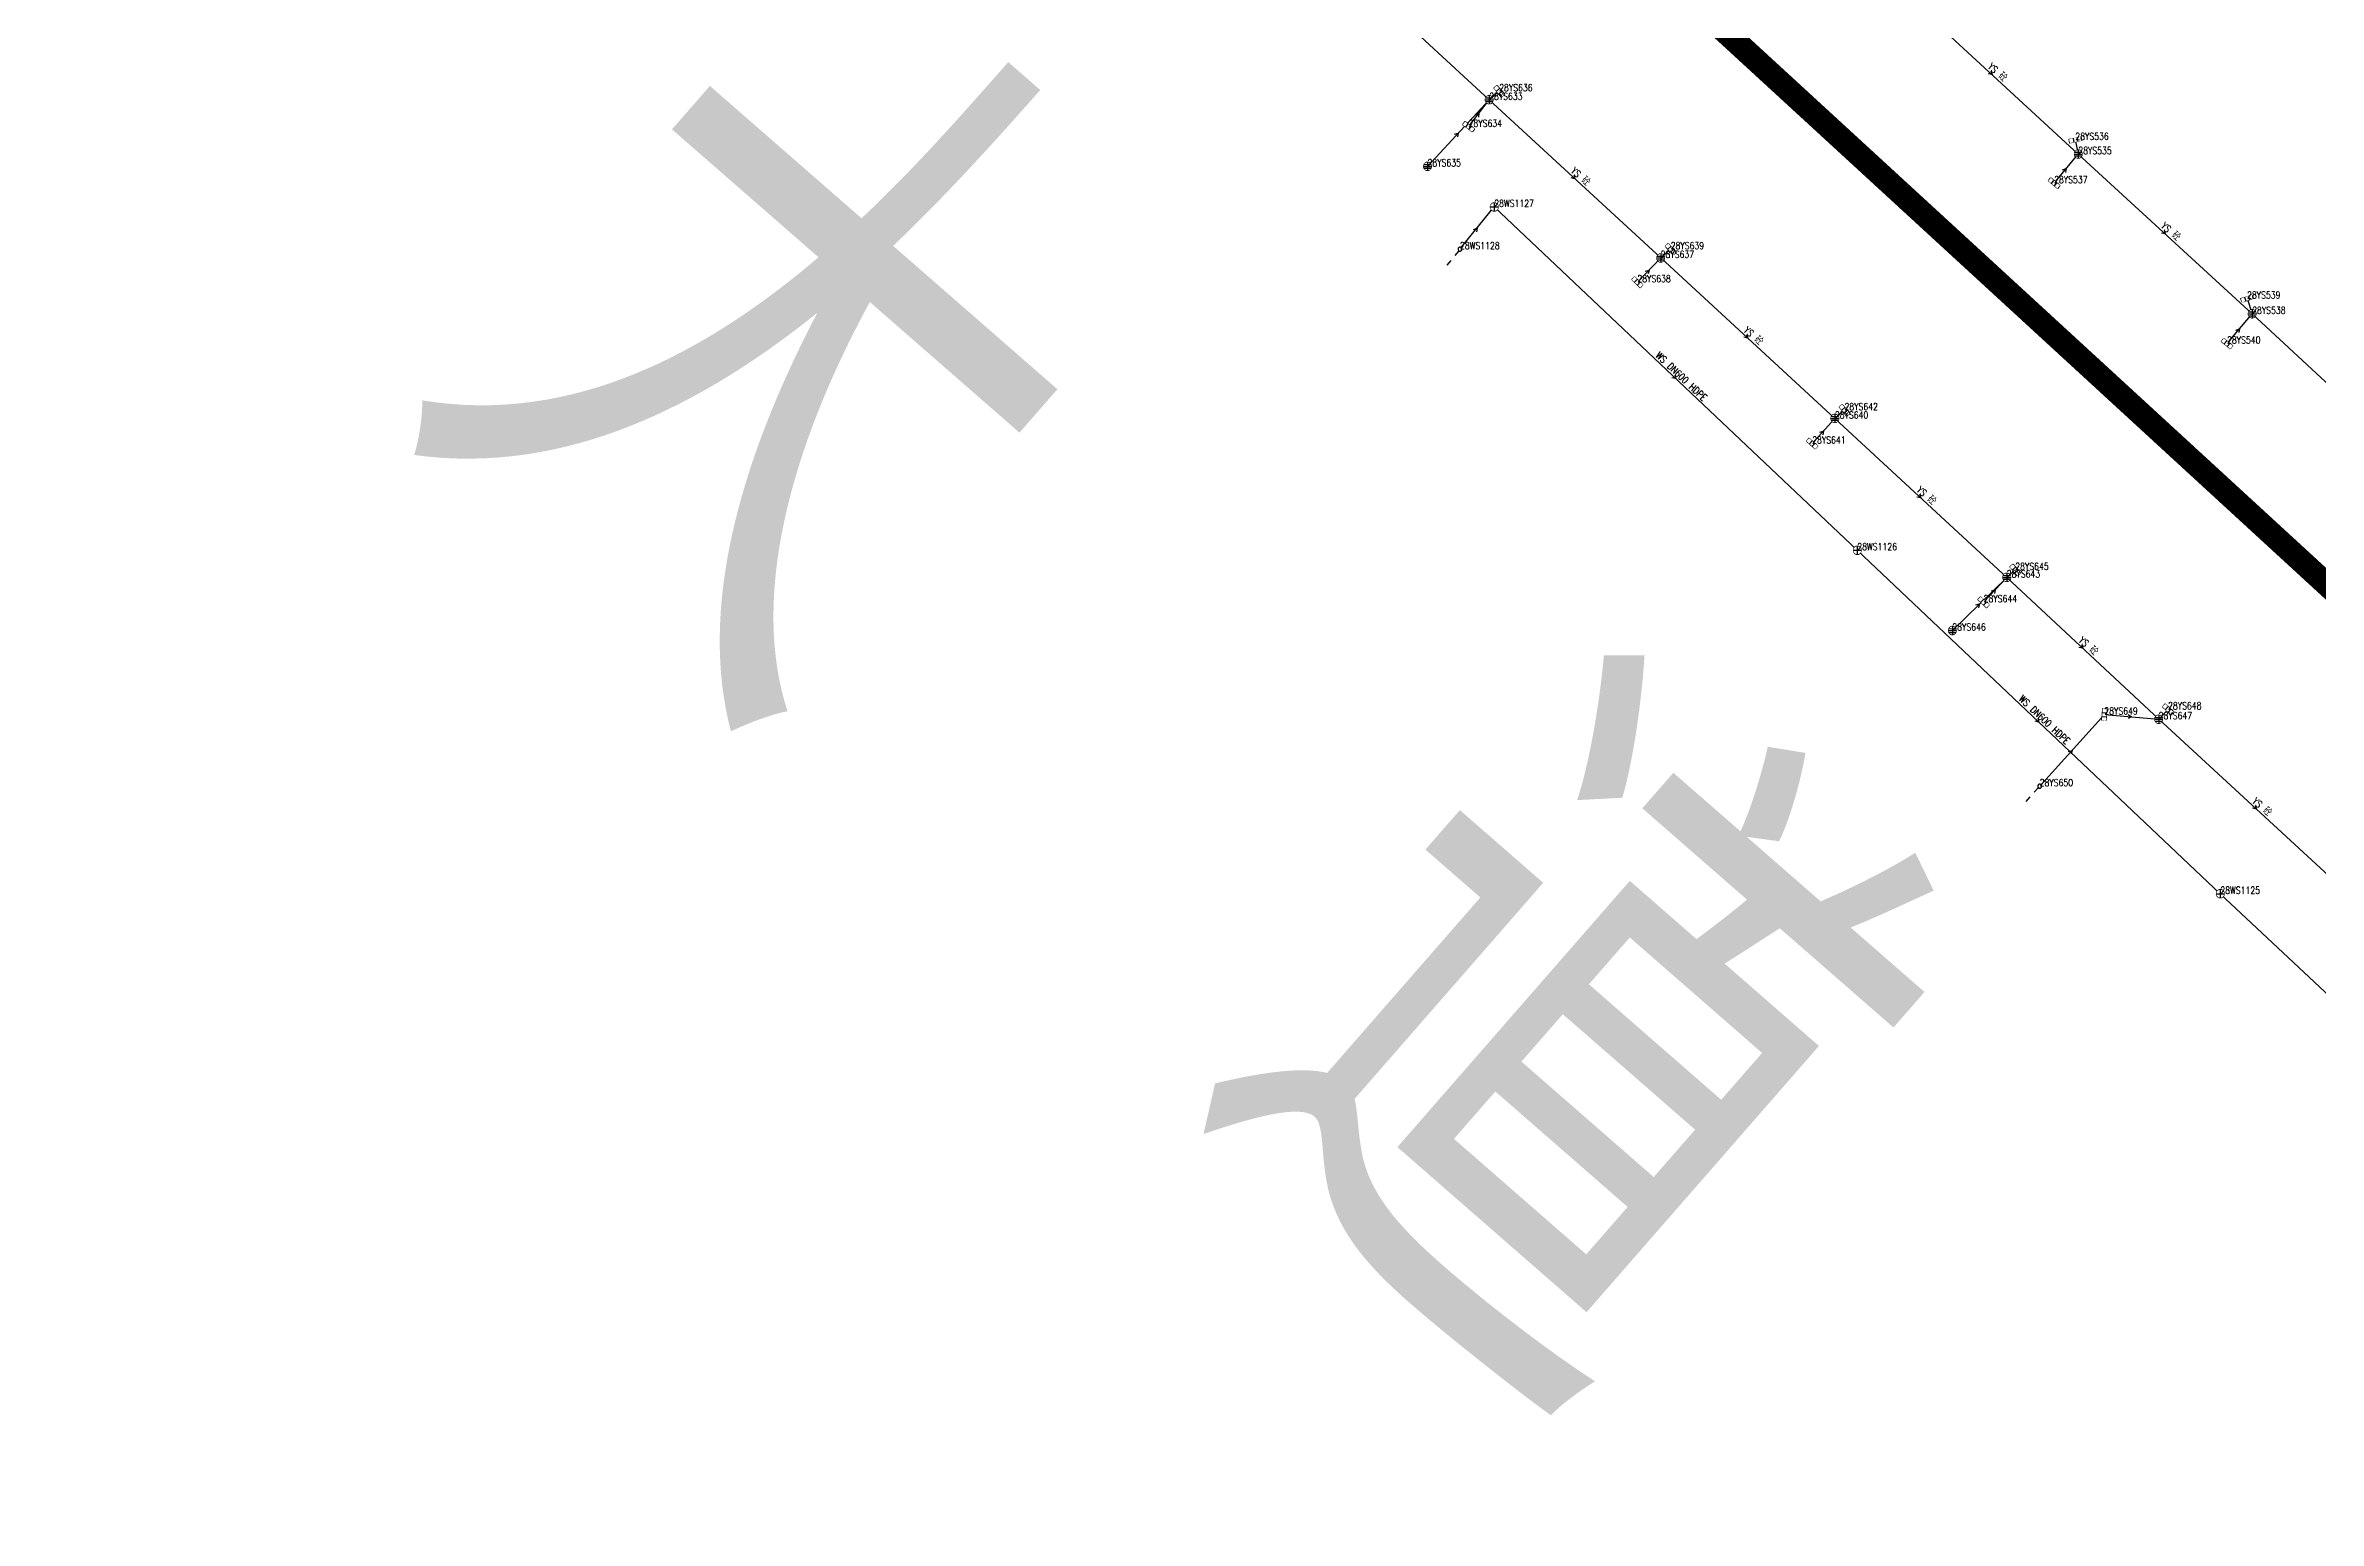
# Model space of a CAD drawing. Extents: x 78813 to 99477, y 2421021 to 2448125.
# Drawn here: x 84166.5 to 84456.4, y 2431791.1 to 2431979.2 of the extents above; entities that cross this region are included whole.
import ezdxf
from ezdxf.enums import TextEntityAlignment as Align

# ---------------------------------------------------------------- set-up
doc = ezdxf.new("R2010")
doc.units = 0
doc.set_wipeout_variables(frame=1)
doc.layers.get('0').update_dxf_attribs({"linetype": 'CONTINUOUS'})
for name, color, linetype in [('DX_WS', 16, 'CONTINUOUS'), ('DX_YS', 42, 'CONTINUOUS'), ('道路', 5, 'CONTINUOUS')]:
    doc.layers.add(name, color=color, linetype=linetype)
for name, color, linetype, true_color in [('WSLINE', 7, 'CONTINUOUS', 0x7f0000), ('YSANNEXE', 7, 'CONTINUOUS', 0xcc9900), ('YSLINE', 7, 'CONTINUOUS', 0xcc9900)]:
    doc.layers.add(name, color=color, linetype=linetype, true_color=true_color)
doc.layers.add('道路名称', color=7, linetype='CONTINUOUS', lineweight=0)
doc.styles.add('CcNameZT', font='txt.SHX', dxfattribs={"width": 0.8, "bigfont": 'HZTXT.SHX'})
doc.styles.get("Standard").update_dxf_attribs({"font": 'txt.shx', "bigfont": 'hztxt.shx'})
doc.styles.add('宋体0.7', font='', dxfattribs={"width": 0.7})
doc.styles.get('宋体0.7').set_extended_font_data('SimSun')

# ---------------------------------------------------------------- blocks, each defined once
blk = doc.blocks.new('PS非普查')
blk.add_lwpolyline([(3.7, 0), (5.3, 0)])
blk.add_wipeout([(0.5, 0), (0.5, 0.03), (0.5, 0.07), (0.49, 0.1), (0.48, 0.14), (0.47, 0.17), (0.46, 0.2), (0.44, 0.23), (0.42, 0.26), (0.4, 0.29), (0.38, 0.32), (0.36, 0.35), (0.33, 0.37), (0.31, 0.39), (0.28, 0.41), (0.25, 0.43), (0.22, 0.45), (0.19, 0.46), (0.15, 0.48), (0.12, 0.49), (0.09, 0.49), (0.05, 0.5), (0.02, 0.5), (-0.02, 0.5), (-0.05, 0.5), (-0.09, 0.49), (-0.12, 0.49), (-0.15, 0.48), (-0.19, 0.46), (-0.22, 0.45), (-0.25, 0.43), (-0.28, 0.41), (-0.31, 0.39), (-0.33, 0.37), (-0.36, 0.35), (-0.38, 0.32), (-0.4, 0.29), (-0.42, 0.26), (-0.44, 0.23), (-0.46, 0.2), (-0.47, 0.17), (-0.48, 0.14), (-0.49, 0.1), (-0.5, 0.07), (-0.5, 0.03), (-0.5, 0), (-0.5, -0.03), (-0.5, -0.07), (-0.49, -0.1), (-0.48, -0.14), (-0.47, -0.17), (-0.46, -0.2), (-0.44, -0.23), (-0.42, -0.26), (-0.4, -0.29), (-0.38, -0.32), (-0.36, -0.35), (-0.33, -0.37), (-0.31, -0.39), (-0.28, -0.41), (-0.25, -0.43), (-0.22, -0.45), (-0.19, -0.46), (-0.15, -0.48), (-0.12, -0.49), (-0.09, -0.49), (-0.05, -0.5), (-0.02, -0.5), (0.02, -0.5), (0.05, -0.5), (0.09, -0.49), (0.12, -0.49), (0.15, -0.48), (0.19, -0.46), (0.22, -0.45), (0.25, -0.43), (0.28, -0.41), (0.31, -0.39), (0.33, -0.37), (0.36, -0.35), (0.38, -0.32), (0.4, -0.29), (0.42, -0.26), (0.44, -0.23), (0.46, -0.2), (0.47, -0.17), (0.48, -0.14), (0.49, -0.1), (0.5, -0.07)])
blk.add_line((0.5, 0), (2.1, 0))
blk.add_lwpolyline([(0.5, 0), (0.5, 0.03), (0.5, 0.07), (0.49, 0.1), (0.48, 0.14), (0.47, 0.17), (0.46, 0.2), (0.44, 0.23), (0.42, 0.26), (0.4, 0.29), (0.38, 0.32), (0.36, 0.35), (0.33, 0.37), (0.31, 0.39), (0.28, 0.41), (0.25, 0.43), (0.22, 0.45), (0.19, 0.46), (0.15, 0.48), (0.12, 0.49), (0.09, 0.49), (0.05, 0.5), (0.02, 0.5), (-0.02, 0.5), (-0.05, 0.5), (-0.09, 0.49), (-0.12, 0.49), (-0.15, 0.48), (-0.19, 0.46), (-0.22, 0.45), (-0.25, 0.43), (-0.28, 0.41), (-0.31, 0.39), (-0.33, 0.37), (-0.36, 0.35), (-0.38, 0.32), (-0.4, 0.29), (-0.42, 0.26), (-0.44, 0.23), (-0.46, 0.2), (-0.47, 0.17), (-0.48, 0.14), (-0.49, 0.1), (-0.5, 0.07), (-0.5, 0.03), (-0.5, 0), (-0.5, -0.03), (-0.5, -0.07), (-0.49, -0.1), (-0.48, -0.14), (-0.47, -0.17), (-0.46, -0.2), (-0.44, -0.23), (-0.42, -0.26), (-0.4, -0.29), (-0.38, -0.32), (-0.36, -0.35), (-0.33, -0.37), (-0.31, -0.39), (-0.28, -0.41), (-0.25, -0.43), (-0.22, -0.45), (-0.19, -0.46), (-0.15, -0.48), (-0.12, -0.49), (-0.09, -0.49), (-0.05, -0.5), (-0.02, -0.5), (0.02, -0.5), (0.05, -0.5), (0.09, -0.49), (0.12, -0.49), (0.15, -0.48), (0.19, -0.46), (0.22, -0.45), (0.25, -0.43), (0.28, -0.41), (0.31, -0.39), (0.33, -0.37), (0.36, -0.35), (0.38, -0.32), (0.4, -0.29), (0.42, -0.26), (0.44, -0.23), (0.46, -0.2), (0.47, -0.17), (0.48, -0.14), (0.49, -0.1), (0.5, -0.07), (0.5, 0)], close=True)
blk = doc.blocks.new('PS污水井')
blk.add_lwpolyline([(1, 0), (1, 0.07), (0.99, 0.14), (0.98, 0.21), (0.96, 0.28), (0.94, 0.34), (0.91, 0.41), (0.88, 0.47), (0.85, 0.53), (0.81, 0.59), (0.77, 0.64), (0.72, 0.69), (0.67, 0.74), (0.62, 0.79), (0.56, 0.83), (0.5, 0.87), (0.44, 0.9), (0.37, 0.93), (0.31, 0.95), (0.24, 0.97), (0.17, 0.98), (0.1, 0.99), (0.03, 1), (-0.03, 1), (-0.1, 0.99), (-0.17, 0.98), (-0.24, 0.97), (-0.31, 0.95), (-0.37, 0.93), (-0.44, 0.9), (-0.5, 0.87), (-0.56, 0.83), (-0.62, 0.79), (-0.67, 0.74), (-0.72, 0.69), (-0.77, 0.64), (-0.81, 0.59), (-0.85, 0.53), (-0.88, 0.47), (-0.91, 0.41), (-0.94, 0.34), (-0.96, 0.28), (-0.98, 0.21), (-0.99, 0.14), (-1, 0.07), (-1, 0), (-1, -0.07), (-0.99, -0.14), (-0.98, -0.21), (-0.96, -0.28), (-0.94, -0.34), (-0.91, -0.41), (-0.88, -0.47), (-0.85, -0.53), (-0.81, -0.59), (-0.77, -0.64), (-0.72, -0.69), (-0.67, -0.74), (-0.62, -0.79), (-0.56, -0.83), (-0.5, -0.87), (-0.44, -0.9), (-0.37, -0.93), (-0.31, -0.95), (-0.24, -0.97), (-0.17, -0.98), (-0.1, -0.99), (-0.03, -1), (0.03, -1), (0.1, -0.99), (0.17, -0.98), (0.24, -0.97), (0.31, -0.95), (0.37, -0.93), (0.44, -0.9), (0.5, -0.87), (0.56, -0.83), (0.62, -0.79), (0.67, -0.74), (0.72, -0.69), (0.77, -0.64), (0.81, -0.59), (0.85, -0.53), (0.88, -0.47), (0.91, -0.41), (0.94, -0.34), (0.96, -0.28), (0.98, -0.21), (0.99, -0.14), (1, 0)], close=True)
blk.add_wipeout([(1, 0), (1, 0.07), (0.99, 0.14), (0.98, 0.21), (0.96, 0.28), (0.94, 0.34), (0.91, 0.41), (0.88, 0.47), (0.85, 0.53), (0.81, 0.59), (0.77, 0.64), (0.72, 0.69), (0.67, 0.74), (0.62, 0.79), (0.56, 0.83), (0.5, 0.87), (0.44, 0.9), (0.37, 0.93), (0.31, 0.95), (0.24, 0.97), (0.17, 0.98), (0.1, 0.99), (0.03, 1), (-0.03, 1), (-0.1, 0.99), (-0.17, 0.98), (-0.24, 0.97), (-0.31, 0.95), (-0.37, 0.93), (-0.44, 0.9), (-0.5, 0.87), (-0.56, 0.83), (-0.62, 0.79), (-0.67, 0.74), (-0.72, 0.69), (-0.77, 0.64), (-0.81, 0.59), (-0.85, 0.53), (-0.88, 0.47), (-0.91, 0.41), (-0.94, 0.34), (-0.96, 0.28), (-0.98, 0.21), (-0.99, 0.14), (-1, 0.07), (-1, 0), (-1, -0.07), (-0.99, -0.14), (-0.98, -0.21), (-0.96, -0.28), (-0.94, -0.34), (-0.91, -0.41), (-0.88, -0.47), (-0.85, -0.53), (-0.81, -0.59), (-0.77, -0.64), (-0.72, -0.69), (-0.67, -0.74), (-0.62, -0.79), (-0.56, -0.83), (-0.5, -0.87), (-0.44, -0.9), (-0.37, -0.93), (-0.31, -0.95), (-0.24, -0.97), (-0.17, -0.98), (-0.1, -0.99), (-0.03, -1), (0.03, -1), (0.1, -0.99), (0.17, -0.98), (0.24, -0.97), (0.31, -0.95), (0.37, -0.93), (0.44, -0.9), (0.5, -0.87), (0.56, -0.83), (0.62, -0.79), (0.67, -0.74), (0.72, -0.69), (0.77, -0.64), (0.81, -0.59), (0.85, -0.53), (0.88, -0.47), (0.91, -0.41), (0.94, -0.34), (0.96, -0.28), (0.98, -0.21), (0.99, -0.14)])
for p, q in [((-1, 0), (0, 0)), ((0, 1), (0, 0)), ((0, 0), (0, -1)), ((0, 0), (1, 0))]:
    blk.add_line(p, q)
blk = doc.blocks.new('LX')
for p, q in [((-0.866, 0.5), (0, 0)), ((0, 0), (-0.866, -0.5))]:
    blk.add_line(p, q)
blk = doc.blocks.new('PS雨水井')
blk.add_lwpolyline([(1, 0), (1, 0.07), (0.99, 0.14), (0.98, 0.21), (0.96, 0.28), (0.94, 0.34), (0.91, 0.41), (0.88, 0.47), (0.85, 0.53), (0.81, 0.59), (0.77, 0.64), (0.72, 0.69), (0.67, 0.74), (0.62, 0.79), (0.56, 0.83), (0.5, 0.87), (0.44, 0.9), (0.37, 0.93), (0.31, 0.95), (0.24, 0.97), (0.17, 0.98), (0.1, 0.99), (0.03, 1), (-0.03, 1), (-0.1, 0.99), (-0.17, 0.98), (-0.24, 0.97), (-0.31, 0.95), (-0.37, 0.93), (-0.44, 0.9), (-0.5, 0.87), (-0.56, 0.83), (-0.62, 0.79), (-0.67, 0.74), (-0.72, 0.69), (-0.77, 0.64), (-0.81, 0.59), (-0.85, 0.53), (-0.88, 0.47), (-0.91, 0.41), (-0.94, 0.34), (-0.96, 0.28), (-0.98, 0.21), (-0.99, 0.14), (-1, 0.07), (-1, 0), (-1, -0.07), (-0.99, -0.14), (-0.98, -0.21), (-0.96, -0.28), (-0.94, -0.34), (-0.91, -0.41), (-0.88, -0.47), (-0.85, -0.53), (-0.81, -0.59), (-0.77, -0.64), (-0.72, -0.69), (-0.67, -0.74), (-0.62, -0.79), (-0.56, -0.83), (-0.5, -0.87), (-0.44, -0.9), (-0.37, -0.93), (-0.31, -0.95), (-0.24, -0.97), (-0.17, -0.98), (-0.1, -0.99), (-0.03, -1), (0.03, -1), (0.1, -0.99), (0.17, -0.98), (0.24, -0.97), (0.31, -0.95), (0.37, -0.93), (0.44, -0.9), (0.5, -0.87), (0.56, -0.83), (0.62, -0.79), (0.67, -0.74), (0.72, -0.69), (0.77, -0.64), (0.81, -0.59), (0.85, -0.53), (0.88, -0.47), (0.91, -0.41), (0.94, -0.34), (0.96, -0.28), (0.98, -0.21), (0.99, -0.14), (1, 0)], close=True)
blk.add_wipeout([(1, 0), (1, 0.07), (0.99, 0.14), (0.98, 0.21), (0.96, 0.28), (0.94, 0.34), (0.91, 0.41), (0.88, 0.47), (0.85, 0.53), (0.81, 0.59), (0.77, 0.64), (0.72, 0.69), (0.67, 0.74), (0.62, 0.79), (0.56, 0.83), (0.5, 0.87), (0.44, 0.9), (0.37, 0.93), (0.31, 0.95), (0.24, 0.97), (0.17, 0.98), (0.1, 0.99), (0.03, 1), (-0.03, 1), (-0.1, 0.99), (-0.17, 0.98), (-0.24, 0.97), (-0.31, 0.95), (-0.37, 0.93), (-0.44, 0.9), (-0.5, 0.87), (-0.56, 0.83), (-0.62, 0.79), (-0.67, 0.74), (-0.72, 0.69), (-0.77, 0.64), (-0.81, 0.59), (-0.85, 0.53), (-0.88, 0.47), (-0.91, 0.41), (-0.94, 0.34), (-0.96, 0.28), (-0.98, 0.21), (-0.99, 0.14), (-1, 0.07), (-1, 0), (-1, -0.07), (-0.99, -0.14), (-0.98, -0.21), (-0.96, -0.28), (-0.94, -0.34), (-0.91, -0.41), (-0.88, -0.47), (-0.85, -0.53), (-0.81, -0.59), (-0.77, -0.64), (-0.72, -0.69), (-0.67, -0.74), (-0.62, -0.79), (-0.56, -0.83), (-0.5, -0.87), (-0.44, -0.9), (-0.37, -0.93), (-0.31, -0.95), (-0.24, -0.97), (-0.17, -0.98), (-0.1, -0.99), (-0.03, -1), (0.03, -1), (0.1, -0.99), (0.17, -0.98), (0.24, -0.97), (0.31, -0.95), (0.37, -0.93), (0.44, -0.9), (0.5, -0.87), (0.56, -0.83), (0.62, -0.79), (0.67, -0.74), (0.72, -0.69), (0.77, -0.64), (0.81, -0.59), (0.85, -0.53), (0.88, -0.47), (0.91, -0.41), (0.94, -0.34), (0.96, -0.28), (0.98, -0.21), (0.99, -0.14)])
for p, q in [((-1, 0), (0, 0)), ((-0.88, 0.48), (0, 0.47)), ((0, 1), (0, 0)), ((0, 0.47), (0.88, 0.47)), ((0, 0), (0, -1)), ((0, 0), (1, 0)), ((-0.88, -0.48), (0, -0.48)), ((0, -0.48), (0.88, -0.48))]:
    blk.add_line(p, q)
blk = doc.blocks.new('PS雨篦')
blk.add_lwpolyline([(-1.5, 0.5), (0, 0.5), (1.5, 0.5), (1.5, -0.5), (0, -0.5), (-1.5, -0.5)], close=True)
blk.add_wipeout([(-1.5, 0.5), (0, 0.5), (1.5, 0.5), (1.5, -0.5), (0, -0.5), (-1.5, -0.5)])
for p, q in [((-0.51, -0.5), (-0.51, 0.5)), ((0.49, -0.5), (0.49, 0.5))]:
    blk.add_line(p, q)

msp = doc.modelspace()

# ---------------------------------------------------------------- linework, layer by layer
at = {"layer": 'WSLINE'}
for p, q in [((84346.9, 2431953.23), (84351.27, 2431958.61)), ((84351.27, 2431958.61), (84397.56, 2431914.83)), ((84397.56, 2431914.83), (84443.85, 2431871.04)), ((84443.85, 2431871.04), (84504.69, 2431813.94))]:
    msp.add_line(p, q, dxfattribs=at)
at = {"layer": 'YSLINE'}
for p, q in [((84328.42, 2431992.75), (84350.62, 2431972.28)), ((84403.74, 2431985.62), (84425.74, 2431965.36)), ((84342.76, 2431963.79), (84350.62, 2431972.28)), ((84348, 2431968.84), (84350.62, 2431972.28)), ((84351.9, 2431973.36), (84350.62, 2431972.28)), ((84422.66, 2431961.65), (84425.74, 2431965.36)), ((84425.36, 2431967.16), (84425.74, 2431965.36)), ((84425.74, 2431965.36), (84447.91, 2431944.99)), ((84373.77, 2431953.22), (84372.49, 2431952.11)), ((84369.52, 2431949.01), (84372.49, 2431952.11)), ((84372.49, 2431952.11), (84394.7, 2431931.65)), ((84444.71, 2431941.18), (84447.91, 2431944.99)), ((84447.26, 2431946.93), (84447.91, 2431944.99)), ((84447.91, 2431944.99), (84469.99, 2431924.46)), ((84391.81, 2431928.44), (84394.7, 2431931.65)), ((84395.93, 2431932.69), (84394.7, 2431931.65)), ((84409.68, 2431904.6), (84416.62, 2431911.38)), ((84413.67, 2431908.21), (84416.62, 2431911.38)), ((84417.7, 2431912.32), (84416.62, 2431911.38)), ((84416.62, 2431911.38), (84435.99, 2431893.29)), ((84420.82, 2431884.75), (84429.06, 2431893.88)), ((84429.06, 2431893.88), (84435.99, 2431893.29)), ((84437.19, 2431894.55), (84435.99, 2431893.29))]:
    msp.add_line(p, q, dxfattribs=at)

# ---------------------------------------------------------------- block references
at = {"layer": 'DX_WS', "yscale": 0.5, "zscale": 0.5}
for p, xscale, rotation in [((84349.09, 2431955.92), 0.5000000001585412, 50.99324378081111), ((84374.42, 2431936.72), 0.5000000000878982, 316.8456606964688), ((84420.71, 2431892.93), 0.5000000000878982, 316.8456606964688)]:
    msp.add_blockref('LX', p, dxfattribs=dict(at, xscale=xscale, rotation=rotation))
at = {"layer": 'YSANNEXE', "yscale": 0.5, "zscale": 0.5}
for p, xscale, rotation in [((84414.74, 2431975.49), 0.4999999999256761, 317.4186185119841), ((84361.56, 2431962.2), 0.4999999999256761, 317.4186185119841), ((84436.82, 2431955.18), 0.4999999999256761, 317.4186185119841), ((84383.6, 2431941.88), 0.4999999999256761, 317.4186185119841), ((84405.66, 2431921.51), 0.4999999999256761, 317.4186185119841), ((84426.31, 2431902.34), 0.5000000000878982, 316.8456606964688), ((84432.53, 2431893.59), 0.4999999999964334, 355.233832977667), ((84424.94, 2431889.31), 0.5000000000436156, 48.12845479608112), ((84448.45, 2431881.82), 0.4999999999256761, 317.4186185119841)]:
    msp.add_blockref('LX', p, dxfattribs=dict(at, xscale=xscale, rotation=rotation))

# ---------------------------------------------------------------- texts
at = {"layer": 'DX_WS', "style": 'CcNameZT', "width": 0.8}
for rotation, p in [(316.5956, (84374.59, 2431936.9, 2.75)), (316.5962, (84420.88, 2431893.12, 1.89))]:
    msp.add_text(' WS DN600 HDPE', height=0.9, rotation=rotation, dxfattribs=at).set_placement(p, align=Align.CENTER)
at = {"layer": 'DX_YS', "style": 'CcNameZT', "width": 0.8}
for rotation, p in [(317.3593, (84414.9, 2431975.68, 2.67)), (317.3125, (84361.73, 2431962.38, 2.6)), (317.4318, (84436.99, 2431955.36, 2.71)), (317.35, (84383.77, 2431942.06, 2.69)), (317.2328, (84405.83, 2431921.7, 2.71)), (316.974, (84426.48, 2431902.52, 2.61)), (317.3426, (84448.62, 2431882, 2.66))]:
    msp.add_text(' YS 砼', height=0.9, rotation=rotation, dxfattribs=at).set_placement(p, align=Align.CENTER)

# ---------------------------------------------------------------- next in the draw order: block references
at = {"layer": 'DX_WS', "xscale": 0.5, "yscale": 0.5, "zscale": 0.5}
for p in [(84351.27, 2431958.61, 2.75), (84397.56, 2431914.83, 1.89), (84443.85, 2431871.04, 3.16)]:
    msp.add_blockref('PS污水井', p, dxfattribs=at)
at = {"layer": 'DX_WS', "xscale": 0.5000000001021487, "yscale": 0.5, "zscale": 0.5, "rotation": 230.9013302584961}
msp.add_blockref('PS非普查', (84346.9, 2431953.23, 2.75), dxfattribs=at)
at = {"layer": 'DX_YS', "yscale": 0.5, "zscale": 0.5}
for name, p, xscale, rotation in [('PS雨篦', (84348, 2431968.84, 4.77), 0.499999999942536, 322.7090900248928), ('PS雨篦', (84422.66, 2431961.65, 4.59), 0.4999999999131815, 320.3299264699329), ('PS雨篦', (84369.52, 2431949.01, 4.84), 0.499999999928089, 316.1980081675661), ('PS雨篦', (84444.71, 2431941.18, 4.66), 0.4999999999688086, 319.9115982061993), ('PS雨篦', (84391.81, 2431928.44, 4.87), 0.499999999974408, 318.006882247768), ('PS雨篦', (84413.67, 2431908.21, 5.12), 0.4999999999685332, 317.0691290257794), ('PS雨篦', (84429.06, 2431893.88, 5.32), 0.4999999999585323, 265.1468262504999), ('PS非普查', (84420.82, 2431884.75, 6.22), 0.5000000000530117, 227.9684776471672)]:
    msp.add_blockref(name, p, dxfattribs=dict(at, xscale=xscale, rotation=rotation))
at = {"layer": 'DX_YS', "xscale": 0.5, "yscale": 0.5, "zscale": 0.5}
for p in [(84425.74, 2431965.36, 2.71), (84342.76, 2431963.79, 2.47), (84447.91, 2431944.99, 2.7), (84409.68, 2431904.6, 2.75)]:
    msp.add_blockref('PS雨水井', p, dxfattribs=at)

# ---------------------------------------------------------------- next in the draw order: linework, layer by layer
at = {"layer": 'YSLINE'}
for p, q in [((84350.62, 2431972.28), (84372.49, 2431952.11)), ((84394.7, 2431931.65), (84416.62, 2431911.38)), ((84435.99, 2431893.29), (84460.9, 2431870.34))]:
    msp.add_line(p, q, dxfattribs=at)

# ---------------------------------------------------------------- next in the draw order: block references
at = {"layer": 'DX_YS', "yscale": 0.5, "zscale": 0.5}
for p, xscale, rotation in [((84425.36, 2431967.16, 4.79), 0.4999999999790697, 191.6777582195771), ((84447.26, 2431946.93, 4.95), 0.4999999999706066, 198.5852846696902)]:
    msp.add_blockref('PS雨篦', p, dxfattribs=dict(at, xscale=xscale, rotation=rotation))
at = {"layer": 'YSANNEXE', "yscale": 0.5, "zscale": 0.5}
for p, xscale, rotation in [((84346.69, 2431968.04), 0.5000000000658894, 46.98253920664027), ((84424.2, 2431963.51), 0.5000000001275243, 50.4202859825869), ((84446.31, 2431943.09), 0.5000000000087907, 49.84732817702908), ((84413.15, 2431907.99), 0.5000000000362423, 44.11775023038089)]:
    msp.add_blockref('LX', p, dxfattribs=dict(at, xscale=xscale, rotation=rotation))

# ---------------------------------------------------------------- next in the draw order: texts
at = {"layer": 'DX_WS', "style": 'CcNameZT', "width": 0.8}
for s, p in [('28WS1127', (84351.27, 2431958.61, 2.75)), ('28WS1128', (84346.9, 2431953.23, 2.75)), ('28WS1126', (84397.56, 2431914.83, 1.89)), ('28WS1125', (84443.85, 2431871.04, 3.16))]:
    msp.add_text(s, height=0.9, dxfattribs=at).set_placement(p)
at = {"layer": 'DX_YS', "width": 0.8}
for s, p in [('28YS634', (84348, 2431968.84, 4.77)), ('28YS635', (84342.76, 2431963.79, 2.47)), ('28YS537', (84422.66, 2431961.65, 4.59)), ('28YS638', (84369.52, 2431949.01, 4.84)), ('28YS540', (84444.71, 2431941.18, 4.66)), ('28YS641', (84391.81, 2431928.44, 4.87)), ('28YS644', (84413.67, 2431908.21, 5.12)), ('28YS646', (84409.68, 2431904.6, 2.75)), ('28YS649', (84429.06, 2431893.88, 5.32)), ('28YS650', (84420.82, 2431884.75, 6.22))]:
    msp.add_text(s, height=0.9, dxfattribs=at).set_placement(p)

# ---------------------------------------------------------------- next in the draw order: block references
at = {"layer": 'DX_YS', "xscale": 0.5, "yscale": 0.5, "zscale": 0.5}
for p in [(84350.62, 2431972.28, 2.6), (84372.49, 2431952.11, 2.69), (84394.7, 2431931.65, 2.71), (84416.62, 2431911.38, 2.61), (84435.99, 2431893.29, 2.66)]:
    msp.add_blockref('PS雨水井', p, dxfattribs=at)

# ---------------------------------------------------------------- next in the draw order: texts
at = {"layer": 'DX_YS', "width": 0.8}
for s, p in [('28YS536', (84425.36, 2431967.16, 4.79)), ('28YS535', (84425.74, 2431965.36, 2.71)), ('28YS539', (84447.26, 2431946.93, 4.95)), ('28YS538', (84447.91, 2431944.99, 2.7))]:
    msp.add_text(s, height=0.9, dxfattribs=at).set_placement(p)

# ---------------------------------------------------------------- next in the draw order: block references
at = {"layer": 'DX_YS', "yscale": 0.5, "zscale": 0.5}
for p, xscale, rotation in [((84351.9, 2431973.36, 4.61), 0.4999999999338756, 130.1092094852719), ((84373.77, 2431953.22, 4.64), 0.5000000000974841, 131.0869963671943), ((84395.93, 2431932.69, 4.75), 0.5000000001493997, 130.2780279386729), ((84417.7, 2431912.32, 4.81), 0.4999999998730168, 131.2649226536695), ((84437.19, 2431894.55, 4.97), 0.500000000027959, 136.4291687752809)]:
    msp.add_blockref('PS雨篦', p, dxfattribs=dict(at, xscale=xscale, rotation=rotation))
at = {"layer": 'YSANNEXE', "yscale": 0.5, "zscale": 0.5}
for p, xscale, rotation in [((84349.31, 2431970.56), 0.5000000001174205, 52.71211716297351), ((84371.01, 2431950.56), 0.5000000000947901, 46.40958141678438), ((84393.26, 2431930.04), 0.5000000000436156, 48.12845479608112), ((84415.15, 2431909.79), 0.5000000000658894, 46.98253920664027)]:
    msp.add_blockref('LX', p, dxfattribs=dict(at, xscale=xscale, rotation=rotation))

# ---------------------------------------------------------------- next in the draw order: linework, layer by layer
at = {"layer": '道路', "const_width": 3, "flags": 128}
msp.add_lwpolyline([(83418.46, 2432865.07), (84960.96, 2431447.82), (86043.08, 2430511), (88488.76, 2428368.31)], dxfattribs=at)

# ---------------------------------------------------------------- next in the draw order: texts
at = {"layer": 'DX_YS', "width": 0.8}
for s, p in [('28YS636', (84351.9, 2431973.36, 4.61)), ('28YS633', (84350.62, 2431972.28, 2.6)), ('28YS639', (84373.77, 2431953.22, 4.64)), ('28YS637', (84372.49, 2431952.11, 2.69)), ('28YS642', (84395.93, 2431932.69, 4.75)), ('28YS640', (84394.7, 2431931.65, 2.71)), ('28YS645', (84417.7, 2431912.32, 4.81)), ('28YS643', (84416.62, 2431911.38, 2.61)), ('28YS648', (84437.19, 2431894.55, 4.97)), ('28YS647', (84435.99, 2431893.29, 2.66))]:
    msp.add_text(s, height=0.9, dxfattribs=at).set_placement(p)
at = {"layer": '道路名称', "linetype": 'Continuous', "style": '宋体0.7', "width": 0.7}
msp.add_text('高  栏  港  大  道', height=70, rotation=318.8845, dxfattribs=at).set_placement((84162.03, 2432030.32), align=Align.MIDDLE)

doc.saveas('drawing.dxf')
